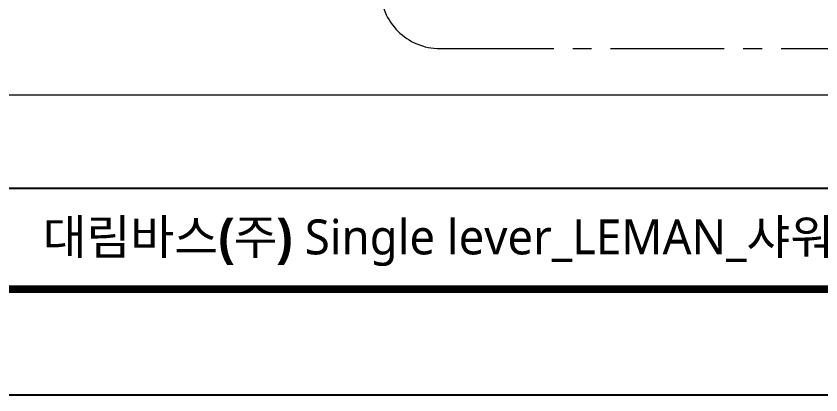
# Model space of a CAD drawing. Extents: x 4680 to 5808, y -3 to 824.
# Drawn here: x 4891.4 to 5161.2, y -2.7 to 124.2 of the extents above; entities that cross this region are included whole.
import ezdxf

# ---------------------------------------------------------------- set-up
doc = ezdxf.new("R2010")
doc.units = 0
doc.header["$LTSCALE"] = 4
doc.header["$MEASUREMENT"] = 0
doc.linetypes.add('CENTER2', pattern=[28.575, 19.05, -3.175, 3.175, -3.175])
doc.layers.get('0').update_dxf_attribs({"linetype": 'CONTINUOUS'})
doc.layers.add('Cneter', color=1, linetype='CENTER2', lineweight=13)
doc.layers.add('치수선', color=7, linetype='CONTINUOUS', lineweight=20)
doc.styles.add('Daelim Dimension', font='NanumGothic.ttf')

msp = doc.modelspace()

# ---------------------------------------------------------------- linework, layer by layer
at = {"color": 5}
msp.add_line((4697.71, 66.54), (5606.3, 66.54), dxfattribs=at)
at = {"ltscale": 0.5}
msp.add_lwpolyline([(4679.56, -2.73), (5807.96, -2.73), (5807.96, 824.07), (4679.56, 824.07)], close=True, dxfattribs=at)
at = {"color": 5, "linetype": 'ByBlock', "lineweight": 200, "const_width": 2.6}
msp.add_lwpolyline([(4697.71, 32.67), (5789.71, 32.67), (5789.71, 804.87), (4697.71, 804.87)], close=True, dxfattribs=at)
at = {"layer": 'Cneter', "lineweight": 5, "ltscale": 0.5}
msp.add_line((5033.5, 113.31), (5178.18, 113.31), dxfattribs=at)
msp.add_arc((5033.5, 133.31), 20, 180, 270, dxfattribs=at)
at = {"layer": '치수선'}
msp.add_line((5482.37, 97.75), (4818.07, 97.75), dxfattribs=at)

# ---------------------------------------------------------------- texts
at = {"color": 2, "insert": (4900.29, 56.06), "char_height": 11.7115, "width": 518.4179, "attachment_point": 1, "style": 'Daelim Dimension'}
msp.add_mtext('{\\fPretendard Variable SemiBold|b0|i0|c129|p2;대림바스(주)} Single lever_LEMAN_샤워욕조수전_DL B6713', dxfattribs=at)

doc.saveas('drawing.dxf')
